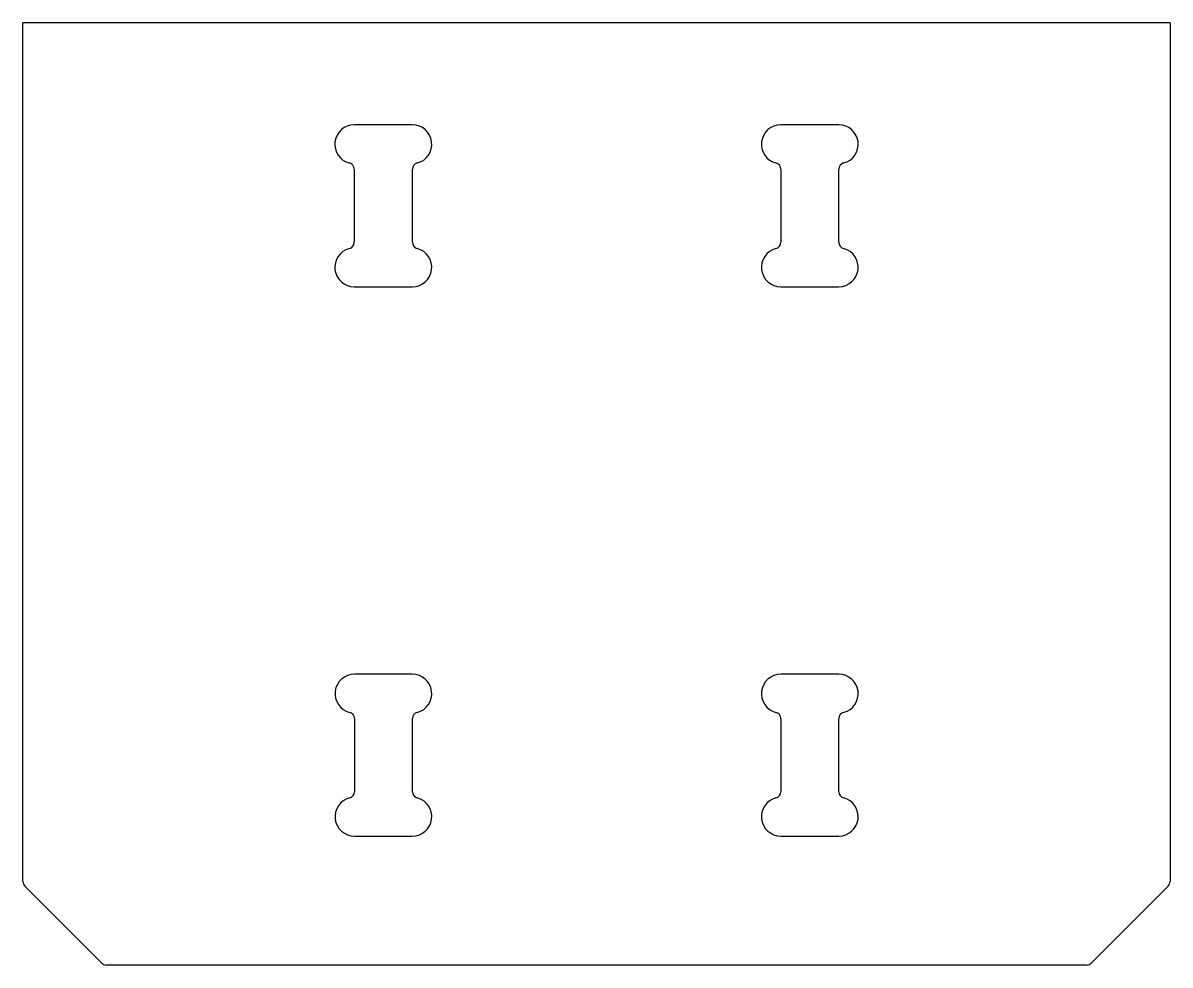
# Model space of a CAD drawing. Header units: metres. Extents: x 2125 to 2480, y -1177 to -886.
import ezdxf

# ---------------------------------------------------------------- set-up
doc = ezdxf.new("R2010")
doc.units = ezdxf.units.M

msp = doc.modelspace()

# ---------------------------------------------------------------- linework, layer by layer
at = {"color": 250, "linetype": 'Continuous'}
for p, q in [((2125.34, -1151.39), (2125.34, -885.7)), ((2480.34, -885.7), (2125.34, -885.7)), ((2480.34, -885.7), (2480.34, -1151.39)), ((2245.87, -917.22), (2227.86, -917.22)), ((2377.82, -917.22), (2359.87, -917.22)), ((2227.86, -930.96), (2227.86, -953.57)), ((2245.87, -953.57), (2245.87, -930.96)), ((2359.87, -930.96), (2359.87, -953.57)), ((2377.82, -953.57), (2377.82, -930.96)), ((2227.86, -967.32), (2245.87, -967.32)), ((2359.87, -967.32), (2377.82, -967.32)), ((2245.87, -1087.22), (2227.92, -1087.22)), ((2377.82, -1087.22), (2359.87, -1087.22)), ((2227.92, -1100.96), (2227.92, -1123.57)), ((2245.87, -1123.57), (2245.87, -1100.96)), ((2359.87, -1100.96), (2359.87, -1123.57)), ((2377.82, -1123.57), (2377.82, -1100.96)), ((2227.92, -1137.32), (2245.87, -1137.32)), ((2359.87, -1137.32), (2377.82, -1137.32)), ((2125.92, -1152.8), (2149.75, -1176.63)), ((2455.92, -1176.63), (2479.75, -1152.8)), ((2454.51, -1177.22), (2151.17, -1177.22))]:
    msp.add_line(p, q, dxfattribs=at)
for centre, radius, start, end in [((2227.86, -923.22), 6, 90, 255.5225), ((2245.87, -923.22), 6, 284.4775, 90), ((2359.87, -923.22), 6, 90, 255.5225), ((2377.82, -923.22), 6, 284.4775, 90), ((2225.86, -930.96), 2, 0, 75.5225), ((2247.87, -930.96), 2, 104.4775, 180), ((2357.87, -930.96), 2, 0, 75.5225), ((2379.82, -930.96), 2, 104.4775, 180), ((2225.86, -953.57), 2, 284.4775, 0), ((2247.87, -953.57), 2, 180, 255.5225), ((2357.87, -953.57), 2, 284.4775, 0), ((2379.82, -953.57), 2, 180, 255.5225), ((2227.86, -961.32), 6, 104.4775, 270), ((2245.87, -961.32), 6, 270, 75.5225), ((2359.87, -961.32), 6, 104.4775, 270), ((2377.82, -961.32), 6, 270, 75.5225), ((2227.92, -1093.22), 6, 90, 255.5225), ((2245.87, -1093.22), 6, 284.4775, 90), ((2359.87, -1093.22), 6, 90, 255.5225), ((2377.82, -1093.22), 6, 284.4775, 90), ((2225.92, -1100.96), 2, 0, 75.5225), ((2247.87, -1100.96), 2, 104.4775, 180), ((2357.87, -1100.96), 2, 0, 75.5225), ((2379.82, -1100.96), 2, 104.4775, 180), ((2225.92, -1123.57), 2, 284.4775, 0), ((2247.87, -1123.57), 2, 180, 255.5225), ((2357.87, -1123.57), 2, 284.4775, 0), ((2379.82, -1123.57), 2, 180, 255.5225), ((2227.92, -1131.32), 6, 104.4775, 270), ((2245.87, -1131.32), 6, 270, 75.5225), ((2359.87, -1131.32), 6, 104.4775, 270), ((2377.82, -1131.32), 6, 270, 75.5225), ((2127.34, -1151.39), 2, 180, 225), ((2478.34, -1151.39), 2, 315, 0), ((2151.17, -1175.22), 2, 225, 270), ((2454.51, -1175.22), 2, 270, 315)]:
    msp.add_arc(centre, radius, start, end, dxfattribs=at)

doc.saveas('drawing.dxf')
